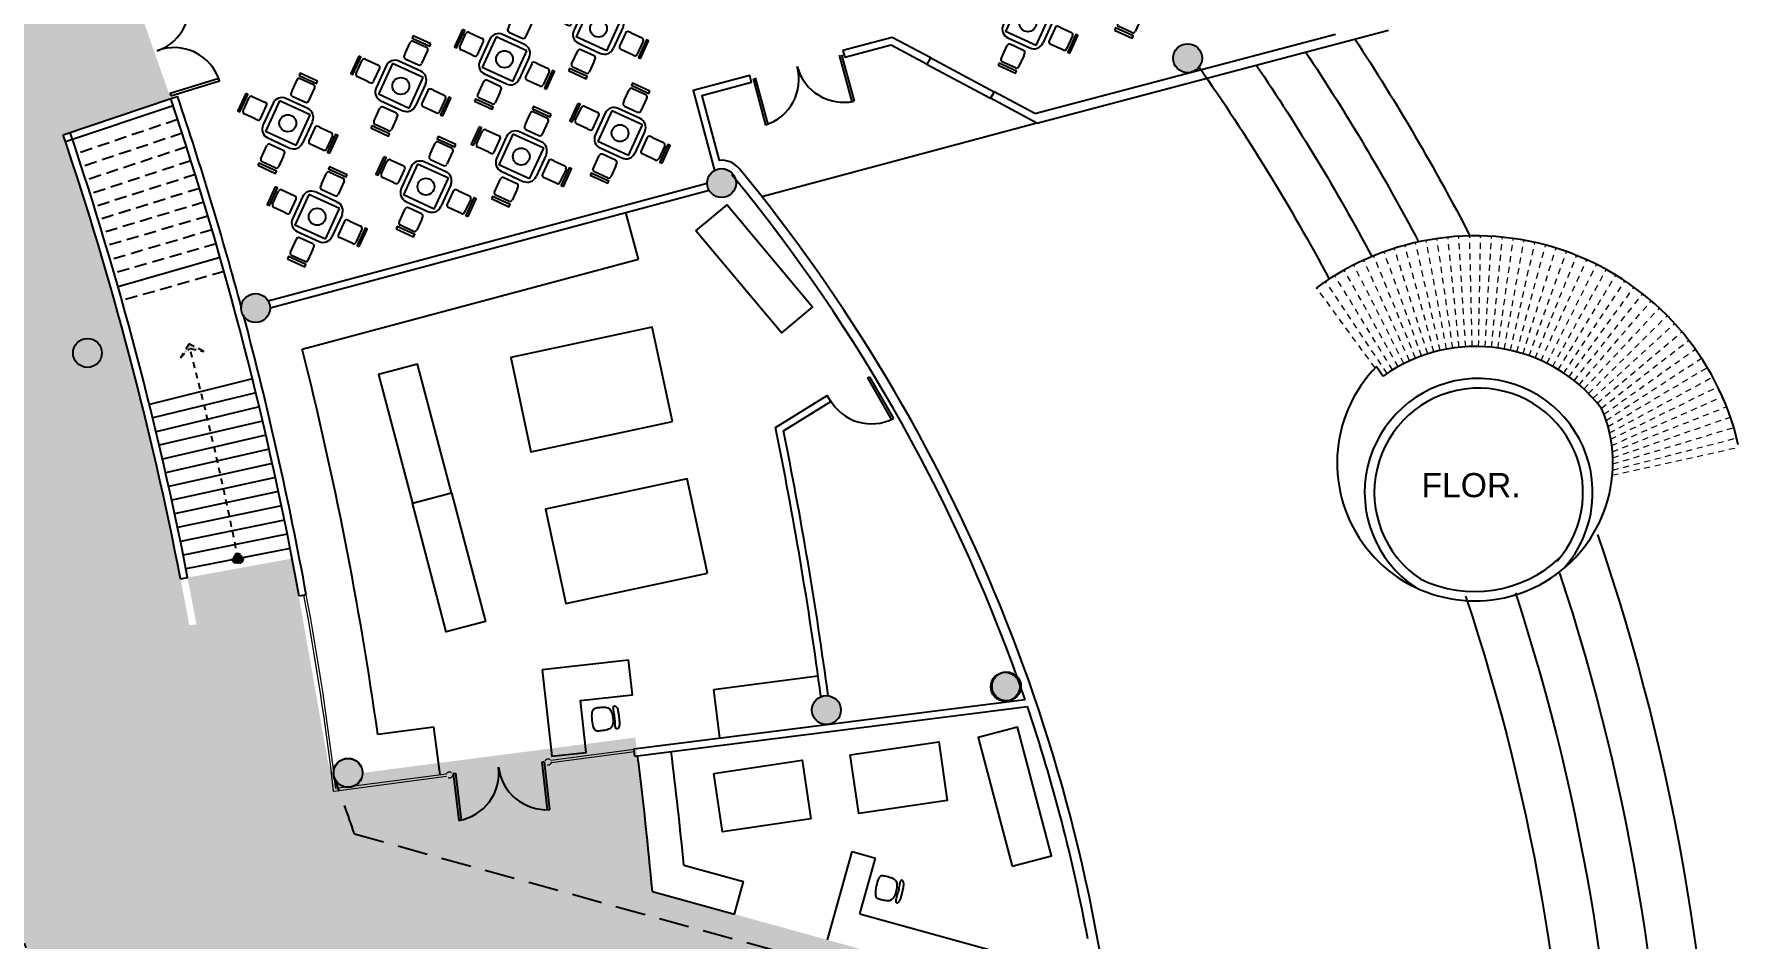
# Model space of a CAD drawing. Header units: millimetres. Extents: x 261 to 423, y 98 to 222.
# Drawn here: x 295.94 to 331.28, y 175.14 to 193.89 of the extents above; entities that cross this region are included whole.
import ezdxf

# ---------------------------------------------------------------- set-up
doc = ezdxf.new("R2010")
doc.units = ezdxf.units.MM
for name, pattern in [('0', [0]), ('HIDDEN', [0.375, 0.25, -0.125]), ('HIDDEN2', [0.1875, 0.125, -0.0625])]:
    doc.linetypes.add(name, pattern=pattern)
for name, color, linetype in [('COLUMNAS', 5, 'Continuous'), ('Escaleras', 4, 'Continuous'), ('hach', 15, 'Continuous'), ('Letreros', 2, 'Continuous'), ('MUEBLES', 8, 'Continuous'), ('Muro-Alto', 6, 'Continuous'), ('MURO-BAJO', 3, 'Continuous')]:
    doc.layers.add(name, color=color, linetype=linetype)
doc.layers.add('Vidrio', color=7, linetype='Continuous', lineweight=15)
doc.styles.get("Standard").update_dxf_attribs({"font": 'arial.ttf'})

# ---------------------------------------------------------------- blocks, each defined once
blk = doc.blocks.new('si')
at = {"layer": 'MUEBLES'}
for points in [[(-24.293, 45.694), (-24.303, 45.713), (-24.311, 45.735), (-24.316, 45.759), (-24.32, 45.784), (-24.322, 45.809), (-24.323, 45.835), (-24.324, 45.859), (-24.324, 45.882), (-24.324, 45.902), (-24.323, 45.92), (-24.32, 45.936), (-24.315, 45.949), (-24.307, 45.961), (-24.295, 45.971), (-24.278, 45.979), (-24.256, 45.986), (-24.228, 45.991), (-24.195, 45.994), (-24.159, 45.996), (-24.121, 45.997), (-24.083, 45.995), (-24.047, 45.992), (-24.014, 45.987), (-23.985, 45.98), (-23.963, 45.972), (-23.946, 45.961), (-23.934, 45.949), (-23.926, 45.934), (-23.921, 45.918), (-23.919, 45.901), (-23.918, 45.881), (-23.918, 45.861), (-23.918, 45.839), (-23.918, 45.816), (-23.919, 45.792), (-23.922, 45.769), (-23.926, 45.746), (-23.933, 45.725), (-23.942, 45.706), (-23.954, 45.689), (-23.969, 45.675), (-23.988, 45.663), (-24.008, 45.654), (-24.031, 45.647), (-24.055, 45.642), (-24.08, 45.639), (-24.106, 45.637), (-24.131, 45.637), (-24.156, 45.637), (-24.181, 45.639), (-24.204, 45.643), (-24.226, 45.648), (-24.246, 45.655), (-24.264, 45.665), (-24.279, 45.678)], [(-24.251, 45.538), (-24.262, 45.54), (-24.272, 45.543), (-24.282, 45.546), (-24.29, 45.55), (-24.297, 45.554), (-24.304, 45.558), (-24.309, 45.563), (-24.313, 45.569), (-24.317, 45.575), (-24.319, 45.581), (-24.32, 45.588), (-24.319, 45.594), (-24.316, 45.599), (-24.31, 45.604), (-24.303, 45.608), (-24.293, 45.611), (-24.279, 45.612), (-24.264, 45.612), (-24.246, 45.611), (-24.226, 45.61), (-24.204, 45.609), (-24.181, 45.607), (-24.156, 45.606), (-24.131, 45.605), (-24.106, 45.606), (-24.08, 45.607), (-24.055, 45.609), (-24.031, 45.61), (-24.008, 45.611), (-23.988, 45.612), (-23.969, 45.612), (-23.954, 45.611), (-23.942, 45.608), (-23.933, 45.604), (-23.927, 45.599), (-23.923, 45.594), (-23.922, 45.588), (-23.923, 45.581), (-23.925, 45.575), (-23.928, 45.569), (-23.932, 45.563), (-23.938, 45.558), (-23.944, 45.554), (-23.952, 45.55), (-23.961, 45.546), (-23.971, 45.543), (-23.983, 45.54), (-23.996, 45.538), (-24.01, 45.536), (-24.026, 45.535), (-24.042, 45.534), (-24.06, 45.533), (-24.077, 45.533), (-24.095, 45.533), (-24.113, 45.533), (-24.131, 45.533), (-24.148, 45.533), (-24.165, 45.533), (-24.181, 45.533), (-24.197, 45.533), (-24.212, 45.534), (-24.226, 45.535), (-24.239, 45.536)]]:
    blk.add_lwpolyline(points, close=True, dxfattribs=at)
blk = doc.blocks.new('mesa')
at = {"layer": 'MUEBLES', "linetype": '0'}
for p, q in [((173.174, 3368.137), (173.278, 3368.364)), ((173.345, 3368.389), (173.617, 3368.264)), ((172.159, 3367.722), (172.284, 3367.994)), ((172.35, 3368.019), (172.623, 3367.894)), ((172.913, 3367.926), (172.622, 3367.29)), ((172.913, 3367.926), (172.913, 3367.926)), ((173.549, 3367.635), (172.913, 3367.926)), ((173.5, 3367.767), (173.046, 3367.976)), ((173.174, 3368.137), (173.153, 3368.091)), ((173.178, 3368.025), (173.451, 3367.9)), ((173.642, 3368.197), (173.517, 3367.925)), ((172.411, 3367.551), (172.184, 3367.655)), ((172.523, 3367.555), (172.648, 3367.828)), ((172.78, 3367.877), (172.572, 3367.422)), ((173.258, 3366.998), (173.549, 3367.635)), ((172.411, 3367.551), (172.457, 3367.53)), ((172.622, 3367.29), (172.622, 3367.29)), ((173.258, 3366.998), (172.622, 3367.29)), ((173.599, 3367.502), (173.391, 3367.048)), ((173.648, 3367.37), (173.523, 3367.097)), ((173.76, 3367.374), (173.714, 3367.394)), ((173.76, 3367.374), (173.987, 3367.269)), ((174.012, 3367.203), (173.887, 3366.93)), ((172.529, 3366.727), (172.654, 3367)), ((172.671, 3367.157), (173.125, 3366.949)), ((172.993, 3366.9), (172.72, 3367.025)), ((173.821, 3366.906), (173.548, 3367.031)), ((172.826, 3366.536), (172.554, 3366.661)), ((172.997, 3366.788), (172.893, 3366.561)), ((172.997, 3366.788), (173.018, 3366.834))]:
    blk.add_line(p, q, dxfattribs=at)
for points in [[(173.705, 3368.334), (173.341, 3368.5), (173.32, 3368.455), (173.684, 3368.288)], [(172.214, 3368.081), (172.048, 3367.718), (172.093, 3367.697), (172.26, 3368.061)], [(173.957, 3366.843), (174.123, 3367.207), (174.078, 3367.228), (173.911, 3366.864)], [(172.466, 3366.591), (172.83, 3366.424), (172.851, 3366.47), (172.487, 3366.636)]]:
    blk.add_lwpolyline(points, close=True, dxfattribs=at)
blk.add_circle((173.085, 3367.462), 0.175, dxfattribs=at)
for centre, radius, start, end in [((173.324, 3368.343), 0.05, 65.3958, 155.3958), ((173.597, 3368.218), 0.05, 335.3958, 65.3958), ((172.33, 3367.973), 0.05, 65.3957, 155.3957), ((172.962, 3367.794), 0.2, 65.3958, 155.3958), ((173.199, 3368.07), 0.05, 155.3957, 245.3957), ((173.472, 3367.945), 0.05, 245.3955, 335.3955), ((172.205, 3367.701), 0.05, 155.3957, 245.3957), ((172.478, 3367.576), 0.05, 245.3956, 335.3956), ((172.602, 3367.849), 0.05, 335.3956, 65.3956), ((173.417, 3367.586), 0.2, 335.3958, 65.3958), ((172.754, 3367.339), 0.2, 155.3958, 245.3958), ((173.693, 3367.349), 0.05, 65.3958, 155.3958), ((173.966, 3367.224), 0.05, 335.3958, 65.3958), ((172.699, 3366.979), 0.05, 65.3955, 155.3955), ((172.972, 3366.854), 0.05, 335.3956, 65.3956), ((173.209, 3367.131), 0.2, 245.3958, 335.3958), ((173.569, 3367.076), 0.05, 155.3957, 245.3957), ((173.841, 3366.951), 0.05, 245.3958, 335.3958), ((172.574, 3366.707), 0.05, 155.3957, 245.3957), ((172.847, 3366.582), 0.05, 245.3957, 335.3957)]:
    blk.add_arc(centre, radius, start, end, dxfattribs=at)

msp = doc.modelspace()

# ---------------------------------------------------------------- hatches: boundary and pattern name
at = {"linetype": 'HIDDEN2'}
msp.add_hatch(color=256, dxfattribs=at).paths.add_polyline_path([(298.975, 187.18), (299.173, 187.373), (299.459, 187.314), (299.15, 187.47)])
h = msp.add_hatch(color=256, dxfattribs=at)
edge = h.paths.add_edge_path()
edge.add_arc((300.165, 183.017), 0.109, 0, 360)
at = {"layer": 'COLUMNAS'}
h = msp.add_hatch(color=256, dxfattribs=at)
edge = h.paths.add_edge_path()
edge.add_arc((319.852, 193.39), 0.3, 0, 360)
h = msp.add_hatch(color=256, dxfattribs=at)
edge = h.paths.add_edge_path()
edge.add_arc((310.193, 190.802), 0.3, 0, 360)
h = msp.add_hatch(color=256, dxfattribs=at)
edge = h.paths.add_edge_path()
edge.add_arc((300.534, 188.213), 0.3, 0, 360)
h = msp.add_hatch(color=256, dxfattribs=at)
edge = h.paths.add_edge_path()
edge.add_arc((297.049, 187.281), 0.3, 0, 360)
h = msp.add_hatch(color=256, dxfattribs=at)
edge = h.paths.add_edge_path()
edge.add_arc((316.098, 180.37), 0.3, 0, 360)
h = msp.add_hatch(color=256, dxfattribs=at)
edge = h.paths.add_edge_path()
edge.add_arc((312.364, 179.88), 0.3, 0, 360)
h = msp.add_hatch(color=256, dxfattribs=at)
edge = h.paths.add_edge_path()
edge.add_arc((302.452, 178.579), 0.3, 0, 360)
at = {"layer": 'hach'}
h = msp.add_hatch(dxfattribs=at)
h.set_pattern_fill('PHANTSQR', color=256, scale=0.75, angle=-90, style=0, pattern_type=2)
h.set_pattern_definition([(270, (190.6146, 423.8911), (0.75, -1e-16), [0.135, -0.1125, 0.135, -0.1125, 0.135, -0.12]), (360, (190.6746, 423.2011), (2e-16, 0.75), [0.135, -0.1125, 0.135, -0.1125, 0.135, -0.12])])
edge = h.paths.add_edge_path()
edge.add_line((275.19, 149.133), (274.723, 142.147))
edge.add_arc((277.005, 168.808), 26.759, 265.108, 285.0871)
edge.add_line((283.97, 142.971), (287.023, 141.56))
edge.add_line((287.023, 141.56), (287.881, 143.5))
edge.add_arc((288.141, 143.928), 0.5, 115.0029, 238.6785, ccw=False)
edge.add_arc((277.005, 168.808), 26.759, 294.0964, 316.9123)
edge.add_line((296.547, 150.528), (300.246, 149.474))
edge.add_arc((300.534, 149.392), 0.3, 90, 164.0929, ccw=False)
edge.add_line((300.534, 149.692), (300.779, 150.637))
edge.add_arc((231.68, 168.013), 71.251, 345.88421, 352.48473)
edge.add_arc((305.912, 158.22), 3.624, 163.202, 172.4847, ccw=False)
edge.add_line((302.442, 159.268), (307.789, 158.576))
edge.add_line((307.789, 158.576), (308.094, 161.292))
edge.add_line((308.094, 161.292), (312.948, 162.741))
edge.add_line((312.948, 162.741), (318.04, 164.071))
edge.add_arc((282.184, 168.829), 36.17, 352.4415, 368.9341)
edge.add_line((317.916, 174.446), (316.027, 174.108))
edge.add_line((316.027, 174.108), (308.758, 176.121))
edge.add_line((308.758, 176.121), (308.405, 179.31))
edge.add_line((308.405, 179.31), (302.749, 178.578))
edge.add_arc((302.449, 178.578), 0.3, -159.3392, 0, ccw=False)
edge.add_line((302.169, 178.473), (302.039, 178.776))
edge.add_line((302.039, 178.776), (301.291, 183.021))
edge.add_line((301.291, 183.021), (299.122, 182.626))
edge.add_line((299.122, 182.626), (299.307, 181.66))
edge.add_line((299.307, 181.66), (299.16, 181.634))
edge.add_arc((228.101, 168.805), 72.207, 10.23394, 18.57312)
edge.add_line((296.548, 191.804), (298.775, 192.553))
edge.add_line((298.775, 192.553), (298.095, 194.49))
edge.add_line((298.095, 194.49), (297.405, 196.153))
edge.add_line((297.405, 196.153), (289.699, 192.958))
edge.add_arc((289.316, 193.807), 0.931, 209.2044, 294.2973, ccw=False)
edge.add_arc((288.136, 193.691), 0.5, 245.0034, 317.467, ccw=False)
edge.add_arc((277.873, 173.91), 21.785, 62.5226, 98.1743)
edge.add_line((274.775, 195.474), (275.208, 188.485))
edge.add_arc((277.005, 168.808), 19.759, 66.2404, 95.219, ccw=False)
edge.add_arc((277.005, 168.808), 19.759, 18.9542, 66.2404, ccw=False)
edge.add_arc((277.005, 168.808), 19.759, -95.2709, 18.9542, ccw=False)
edge = h.paths.add_edge_path(flags=16)
edge.add_line((303.784, 165.766), (303.442, 164.691))
edge.add_arc((304.737, 168.766), 4.276, 44.5562, 252.3738, ccw=False)
edge.add_line((307.784, 171.766), (307.784, 165.766))
edge.add_line((307.784, 165.766), (303.784, 165.766))

# ---------------------------------------------------------------- linework, layer by layer
for p, q in [((314.456, 193.263), (314.527, 193.395)), ((314.527, 193.395), (315.839, 192.693)), ((314.456, 193.263), (315.768, 192.561)), ((315.839, 192.693), (315.768, 192.561))]:
    msp.add_line(p, q)
at = {"linetype": 'HIDDEN2', "ltscale": 5}
msp.add_line((302.583, 177.313), (317.326, 173.229), dxfattribs=at)
at = {"linetype": 'HIDDEN2'}
msp.add_lwpolyline([(298.975, 187.18), (299.173, 187.373), (299.459, 187.314), (299.15, 187.47), (298.975, 187.18)], dxfattribs=at)
msp.add_circle((300.165, 183.017), 0.109, dxfattribs=at)
msp.add_arc((228.089, 168.802), 73.469, 11.15694, 14.64125, dxfattribs=at)
at = {"linetype": 'HIDDEN2', "ltscale": 5}
msp.add_arc((277.005, 168.749), 26.974, 18.5111, 21.1486, dxfattribs=at)
at = {"linetype": 'HIDDEN2', "ltscale": 0.1}
msp.add_arc((276.777, 168.768), 19.987, 341.3405, 19.4217, dxfattribs=at)
at = {"layer": 'COLUMNAS'}
for centre in [(319.852, 193.39), (319.852, 193.39), (310.193, 190.802), (310.193, 190.802), (300.534, 188.213), (300.534, 188.213), (297.049, 187.281), (297.049, 187.281), (316.071, 180.364), (316.098, 180.37), (312.364, 179.88), (312.364, 179.88), (302.449, 178.578), (302.452, 178.579)]:
    msp.add_circle(centre, 0.3, dxfattribs=at)
at = {"layer": 'Escaleras'}
for p, q in [((296.548, 191.804), (298.775, 192.553)), ((296.595, 191.662), (298.823, 192.41)), ((296.548, 191.804), (296.69, 191.852)), ((299.798, 189.257), (297.683, 188.654)), ((323.767, 187.001, -0.001), (323.908, 186.803)), ((300.468, 186.746), (298.332, 186.216)), ((300.539, 186.454), (298.402, 185.934)), ((300.61, 186.163), (298.47, 185.65)), ((300.679, 185.871), (298.537, 185.367)), ((300.747, 185.578), (298.603, 185.083)), ((300.814, 185.286), (298.668, 184.8)), ((300.88, 184.993), (298.732, 184.515)), ((300.944, 184.7), (298.795, 184.231)), ((301.008, 184.407), (298.856, 183.946)), ((301.07, 184.113), (298.917, 183.661)), ((301.131, 183.819), (298.976, 183.376)), ((301.191, 183.525), (299.034, 183.091)), ((301.249, 183.231), (299.091, 182.805)), ((298.979, 182.599), (299.126, 182.627))]:
    msp.add_line(p, q, dxfattribs=at)
at = {"layer": 'Escaleras', "linetype": 'HIDDEN'}
for p, q in [((298.919, 192.12), (296.835, 191.415)), ((299.012, 191.836), (296.925, 191.139)), ((299.104, 191.551), (297.014, 190.862)), ((299.195, 191.266), (297.105, 190.577)), ((299.284, 190.98), (297.189, 190.308)), ((299.373, 190.693), (297.273, 190.039)), ((299.46, 190.406), (297.355, 189.769)), ((299.547, 190.119), (297.436, 189.499)), ((299.632, 189.833), (297.521, 189.212)), ((299.715, 189.545), (297.602, 188.933)), ((299.88, 188.97), (297.764, 188.366))]:
    msp.add_line(p, q, dxfattribs=at)
at = {"layer": 'Escaleras'}
for points in [[(323.319, 193.79, -0.025832), (325.704, 189.708, -0.025832)], [(322.298, 193.52, -0.02559), (324.641, 189.583, -0.02559)], [(320.097, 193.197, -0.030079), (322.786, 188.813, -0.030079)], [(321.275, 193.249, -0.026496), (323.671, 189.279, -0.026496)], [(328.347, 183.52, -0.166682), (328.343, 153.821, -0.166682)], [(327.562, 182.718, -0.160247), (327.594, 154.732, -0.160247)], [(325.613, 182.242, -0.161191), (325.694, 155.356, -0.161191)], [(326.645, 182.307, -0.158582), (326.7, 155.215, -0.158582)]]:
    msp.add_lwpolyline(points, format="xyb", dxfattribs=at)
for centre, radius, start, end in [((228.089, 168.802), 72.219, 11.01338, 18.57243), ((228.089, 168.802), 72.369, 11.01338, 18.57243), ((325.822, 184.12), 5.589, 13.0289, 126.2916), ((325.822, 184.12), 3.296, 37.6056, 125.506)]:
    msp.add_arc(centre, radius, start, end, dxfattribs=at)
at = {"layer": 'MUEBLES'}
for p, q in [((312.631, 193.45), (312.89, 192.484)), ((312.679, 193.463), (312.938, 192.497)), ((310.844, 192.971), (311.103, 192.006)), ((310.892, 192.984), (311.151, 192.018)), ((316.73, 192.047), (311.029, 190.519)), ((308.467, 189.226), (308.208, 190.192)), ((301.499, 187.359), (308.467, 189.226)), ((313.216, 186.763), (313.259, 186.788)), ((313.216, 186.763), (313.714, 185.896)), ((313.259, 186.788), (313.758, 185.921)), ((312.187, 180.581), (310.022, 180.297)), ((310.022, 180.297), (310.152, 179.305)), ((304.228, 179.526), (303.067, 179.374)), ((304.358, 178.535), (304.228, 179.526)), ((306.514, 178.809), (306.464, 178.803)), ((306.464, 178.803), (306.58, 177.81)), ((306.514, 178.809), (306.629, 177.816)), ((304.629, 178.568), (304.678, 178.575)), ((304.629, 178.568), (304.747, 177.592)), ((304.678, 178.575), (304.797, 177.598)), ((312.391, 175.115), (312.898, 176.946)), ((312.898, 176.946), (313.38, 176.813)), ((313.059, 175.656), (313.38, 176.813)), ((309.41, 176.667), (310.65, 176.324)), ((308.758, 176.121), (310.463, 175.649)), ((310.463, 175.649), (310.65, 176.324)), ((313.059, 175.656), (316.06, 174.825))]:
    msp.add_line(p, q, dxfattribs=at)
for points in [[(298.776, 192.609), (299.784, 192.921), (299.769, 192.969), (298.762, 192.657)], [(309.66, 189.815), (310.305, 190.354), (312.075, 188.237), (311.431, 187.698)], [(309.176, 185.859), (308.757, 187.815), (305.823, 187.186), (306.242, 185.231)], [(303.783, 184.167), (304.595, 184.381), (303.891, 187.05), (303.079, 186.836)], [(309.898, 182.72), (309.479, 184.675), (306.545, 184.047), (306.964, 182.091)], [(303.783, 184.167), (304.595, 184.381), (305.299, 181.713), (304.487, 181.498)], [(316.217, 176.642), (317.029, 176.856), (316.325, 179.525), (315.513, 179.311)], [(312.861, 178.949), (314.693, 179.218), (314.871, 178.006), (313.04, 177.736)], [(310.034, 178.568), (311.865, 178.838), (312.043, 177.625), (310.212, 177.356)]]:
    msp.add_lwpolyline(points, close=True, dxfattribs=at)
msp.add_lwpolyline([(306.475, 180.713), (306.674, 178.924), (307.389, 179.003), (307.27, 180.076), (308.344, 180.195), (308.264, 180.911), (306.475, 180.713)], dxfattribs=at)
for centre, radius, start, end in [((298.184, 194.473), 0.979, 288.5724, 22.5135), ((298.849, 192.631), 0.979, 17.206, 111.1471), ((310.796, 192.958), 1, 287.8705, 15.0045), ((312.727, 193.476), 1, 195.0045, 282.1385), ((228.089, 168.802), 75.719, 8.02605, 14.18653), ((313.302, 186.813), 1, 209.9164, 297.0504), ((228.089, 168.802), 81, 5.18446, 7.18433), ((228.089, 168.802), 81.7, 5.52434, 7.18448), ((304.577, 178.578), 1, 279.7859, 6.9199), ((306.563, 178.815), 1, 186.6551, 273.7891)]:
    msp.add_arc(centre, radius, start, end, dxfattribs=at)
at = {"layer": 'Muro-Alto'}
for p, q in [((314.456, 193.263), (313.71, 193.662)), ((314.527, 193.395), (313.729, 193.822)), ((316.684, 192.241), (322.916, 193.89)), ((316.73, 192.047), (324.014, 193.974)), ((312.708, 193.549), (312.747, 193.404)), ((298.775, 192.553), (298.917, 192.6)), ((316.684, 192.241), (315.839, 192.693)), ((316.73, 192.047), (315.768, 192.561)), ((300.795, 188.361), (309.893, 190.799)), ((300.834, 188.216), (309.932, 190.654))]:
    msp.add_line(p, q, dxfattribs=at)
at = {"layer": 'Muro-Alto', "linetype": 'ByBlock'}
for p, q in [((311.308, 185.739), (312.38, 186.403)), ((311.476, 185.667), (312.459, 186.276)), ((312.459, 186.276), (312.38, 186.403)), ((301.585, 182.269), (301.437, 182.242)), ((308.377, 179.074), (316.482, 180.098)), ((308.396, 178.925), (316.532, 179.953)), ((308.396, 178.925), (308.377, 179.074))]:
    msp.add_line(p, q, dxfattribs=at)
at = {"layer": 'Muro-Alto'}
for points in [[(313.729, 193.822), (312.708, 193.549)], [(313.71, 193.662), (312.747, 193.404)], [(310.815, 192.886), (310.776, 193.033), (309.601, 192.718), (310.044, 191.062)], [(310.815, 192.886), (309.785, 192.61), (310.143, 191.272)]]:
    msp.add_lwpolyline(points, dxfattribs=at)
for centre, radius, start, end in [((228.089, 168.802), 74.719, 15.05751, 18.57243), ((228.089, 168.802), 74.569, 10.38369, 18.57243), ((310.193, 190.802), 0.473, 39.4891, 96.0455), ((283.495, 168.802), 34.868, 18.9026, 39.4891), ((283.495, 168.802), 35.068, 4.844, 39.4891), ((228.089, 168.802), 74.719, 10.38369, 14.94249), ((228.452, 168.857), 84.559, 7.6802, 11.51646), ((228.452, 168.857), 84.709, 7.68005, 11.44574), ((283.495, 168.802), 34.868, 10.468, 18.651)]:
    msp.add_arc(centre, radius, start, end, dxfattribs=at)
at = {"layer": 'MURO-BAJO', "color": 4, "extrusion": (8.75864e-05, 5.14177e-05, 1)}
for centre, radius, start, end in [((325.809, 185.001, 0.037), 2.858, 135.5922, 23.2976), ((325.804, 184.928, 0.038), 2.59, 244.0946, 312.9803)]:
    msp.add_arc(centre, radius, start, end, dxfattribs=at)
at = {"layer": 'MURO-BAJO', "color": 4}
for radius in [2.363, 2.163]:
    msp.add_arc((325.885, 184.389), radius, 318.8452, 236.2727, dxfattribs=at)
at = {"layer": 'Vidrio', "linetype": 'HIDDEN2'}
for p, q in [((324.828, 187.263), (324.137, 189.449)), ((324.957, 187.301), (324.355, 189.513)), ((325.087, 187.333), (324.575, 189.568)), ((325.218, 187.36), (324.797, 189.615)), ((325.35, 187.382), (325.021, 189.652)), ((325.482, 187.399), (325.246, 189.68)), ((325.616, 187.41), (325.472, 189.699)), ((325.75, 187.416), (325.699, 189.708)), ((325.883, 187.416), (325.926, 189.709)), ((326.017, 187.411), (326.153, 189.7)), ((326.151, 187.4), (326.379, 189.682)), ((326.283, 187.384), (326.604, 189.655)), ((326.416, 187.363), (326.828, 189.618)), ((326.547, 187.336), (327.051, 189.573)), ((326.677, 187.304), (327.271, 189.518)), ((326.805, 187.266), (327.489, 189.455)), ((324.333, 187.061), (323.297, 189.107)), ((324.454, 187.119), (323.502, 189.205)), ((324.577, 187.172), (323.71, 189.295)), ((324.702, 187.22), (323.922, 189.377)), ((326.932, 187.224), (327.704, 189.383)), ((327.057, 187.176), (327.916, 189.302)), ((327.18, 187.124), (328.125, 189.213)), ((327.301, 187.066), (328.33, 189.116)), ((323.987, 186.858), (322.71, 188.763)), ((324.1, 186.93), (322.901, 188.885)), ((324.215, 186.998), (323.097, 189)), ((327.419, 187.004), (328.53, 189.01)), ((327.535, 186.936), (328.727, 188.896)), ((327.648, 186.865), (328.918, 188.774)), ((323.738, 186.972), (322.524, 188.633)), ((327.758, 186.788), (329.104, 188.644)), ((327.865, 186.707), (329.285, 188.507)), ((327.968, 186.622), (329.461, 188.363)), ((328.068, 186.533), (329.63, 188.212)), ((328.164, 186.44), (329.793, 188.054)), ((328.256, 186.343), (329.949, 187.89)), ((328.344, 186.243), (330.099, 187.719)), ((328.428, 186.138), (330.241, 187.542)), ((328.482, 186.012), (330.377, 187.36)), ((328.527, 185.884), (330.504, 187.173)), ((328.566, 185.754), (330.625, 186.98)), ((328.598, 185.624), (330.737, 186.783)), ((328.624, 185.494), (330.841, 186.581)), ((328.644, 185.364), (330.936, 186.375)), ((328.657, 185.235), (331.024, 186.166)), ((328.665, 185.107), (331.103, 185.953)), ((328.663, 184.854), (331.234, 185.519)), ((328.667, 184.98), (331.173, 185.737)), ((328.655, 184.749), (331.279, 185.33))]:
    msp.add_line(p, q, dxfattribs=at)
at = {"layer": 'Vidrio'}
for p, q in [((308.378, 179.063), (306.653, 178.836)), ((308.385, 179.013), (306.66, 178.787)), ((304.494, 178.503), (302.152, 178.195)), ((304.488, 178.552), (302.196, 178.251))]:
    msp.add_line(p, q, dxfattribs=at)
at = {"layer": 'Vidrio', "linetype": 'HIDDEN2'}
for centre in [(306.597, 178.804), (304.55, 178.535)]:
    msp.add_circle(centre, 0.0648, dxfattribs=at)
at = {"layer": 'Vidrio'}
for radius, start in [(60.455, 6.66937), (60.505, 6.71739)]:
    msp.add_arc((242.106, 171.174), radius, start, 10.56678, dxfattribs=at)

# ---------------------------------------------------------------- block references
at = {"layer": 'MUEBLES', "yscale": 1.199999999999818, "zscale": 1.2}
for p, xscale, rotation in [((359.182, 214.523), 1.19999999999992, 96.32479057625405), ((360.726, 135.677), -1.199999999999969, 77.08296501372303)]:
    msp.add_blockref('si', p, dxfattribs=dict(at, xscale=xscale, rotation=rotation))
at = {"layer": 'Vidrio', "linetype": 'HIDDEN2'}
for p in [(145.873, -3172.616), (143.457, -3173.347), (134.556, -3173.458), (132.608, -3174.093), (130.458, -3174.647), (128.115, -3175.42), (135.002, -3175.626), (132.956, -3176.111), (130.98, -3176.734), (128.726, -3177.358)]:
    msp.add_blockref('mesa', p, dxfattribs=at)

# ---------------------------------------------------------------- texts
at = {"layer": 'Letreros'}
msp.add_text('FLOR.', height=0.5, dxfattribs=at).set_placement((324.698, 184.292))

doc.saveas('drawing.dxf')
